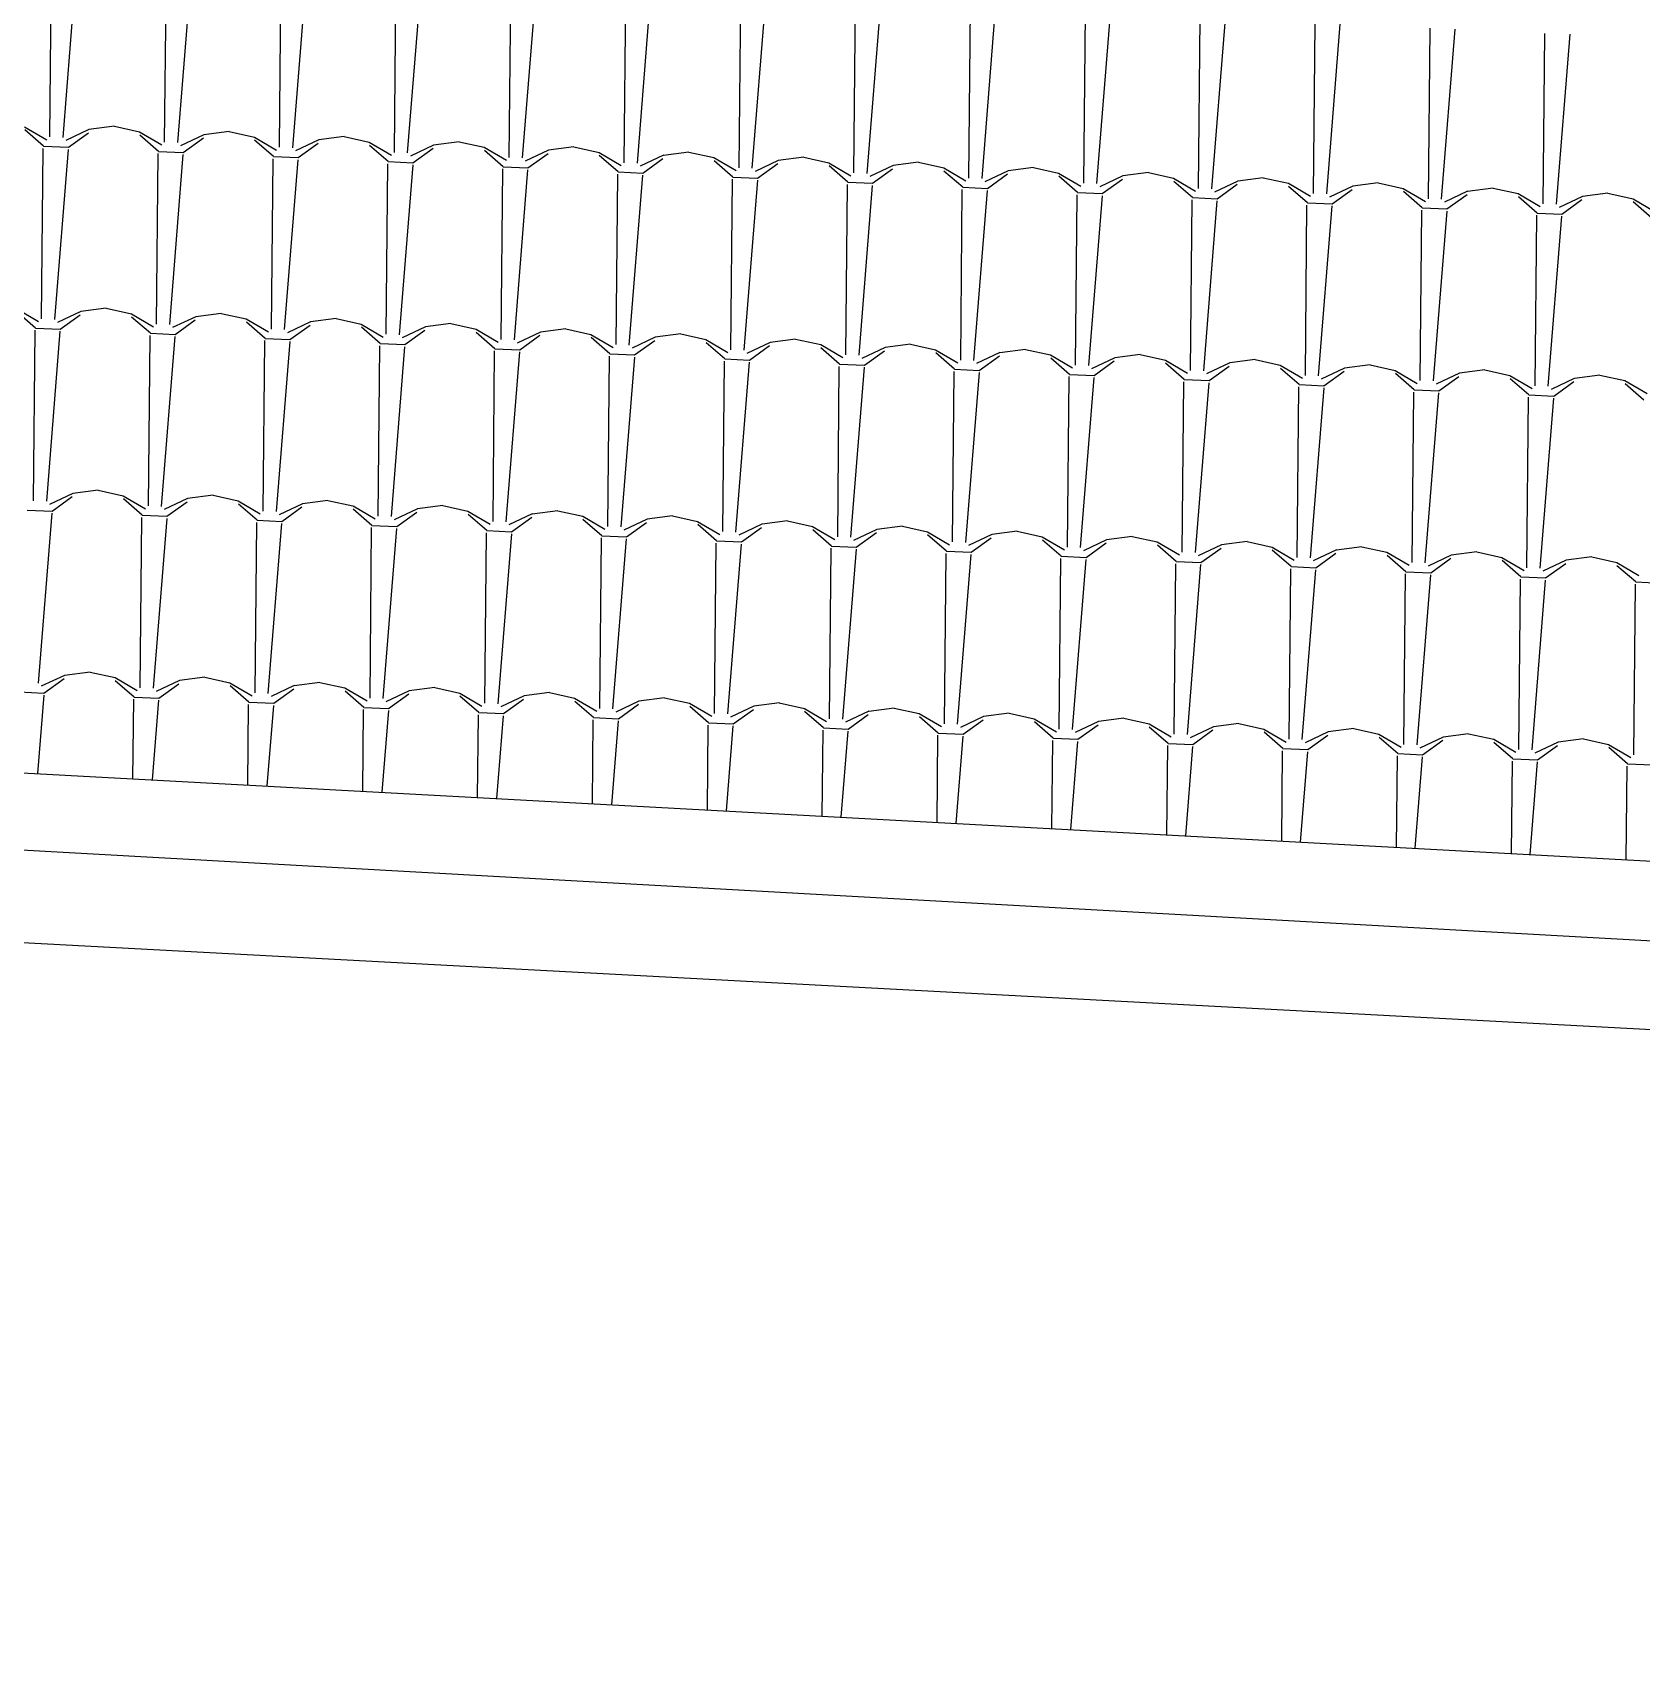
# Model space of a CAD drawing. Extents: x 1037 to 14540, y 1034 to 18285.
# Drawn here: x 7070.3 to 7406, y 1041.9 to 1384.2 of the extents above; entities that cross this region are included whole.
import ezdxf

# ---------------------------------------------------------------- set-up
doc = ezdxf.new("R2010")
doc.units = 0
doc.header["$LTSCALE"] = 100
doc.header["$MEASUREMENT"] = 0
doc.layers.get('0').update_dxf_attribs({"color": 240, "linetype": 'CONTINUOUS'})
doc.layers.add('proiezioni', color=252, linetype='CONTINUOUS')
doc.layers.add('retini copertura', color=32, linetype='CONTINUOUS')

# ---------------------------------------------------------------- blocks, each defined once
blk = doc.blocks.new('*X1853')
at = {"color": 0}
for p, q in [((17.3443, 13.6118), (17.3478, 13.9675)), ((17.372, 13.6109), (17.4003, 13.9655)), ((17.5841, 13.6011), (17.5875, 13.9568)), ((17.6117, 13.6001), (17.6401, 13.9547)), ((17.8239, 13.5903), (17.8273, 13.946)), ((17.8515, 13.5894), (17.8798, 13.944)), ((18.0636, 13.5796), (18.067, 13.9353)), ((18.0912, 13.5787), (18.1196, 13.9333)), ((18.3034, 13.5689), (18.3068, 13.9246)), ((18.331, 13.568), (18.3594, 13.9226)), ((18.5431, 13.5581), (18.5466, 13.9138)), ((18.5708, 13.5572), (18.5991, 13.9118)), ((18.7829, 13.5474), (18.7863, 13.9031)), ((18.8105, 13.5465), (18.8389, 13.9011)), ((19.0226, 13.5367), (19.0261, 13.8924)), ((19.0503, 13.5358), (19.0786, 13.8904)), ((19.2624, 13.5259), (19.2658, 13.8816)), ((19.29, 13.5251), (19.3184, 13.8797)), ((19.5022, 13.5152), (19.5056, 13.8709)), ((19.5298, 13.5144), (19.5581, 13.869)), ((19.7419, 13.5045), (19.7453, 13.8602)), ((19.7695, 13.5036), (19.7979, 13.8582)), ((19.9817, 13.4937), (19.9851, 13.8494)), ((20.0093, 13.4929), (20.0377, 13.8475)), ((20.2214, 13.483), (20.2249, 13.8387)), ((20.2491, 13.4822), (20.2774, 13.8368)), ((20.4612, 13.4723), (20.4646, 13.828)), ((20.4888, 13.4715), (20.5172, 13.8261)), ((17.2919, 13.6331), (17.3382, 13.606)), ((17.3315, 13.5926), (17.2924, 13.6265)), ((17.4261, 13.6271), (17.3776, 13.6042)), ((17.4794, 13.634), (17.4262, 13.6271)), ((17.4793, 13.634), (17.5317, 13.6224)), ((17.3315, 13.5926), (17.3832, 13.5903)), ((17.3832, 13.5903), (17.4251, 13.6205)), ((17.5317, 13.6224), (17.578, 13.5953)), ((17.5712, 13.5818), (17.5322, 13.6157)), ((17.6659, 13.6164), (17.6174, 13.5935)), ((17.6229, 13.5795), (17.6649, 13.6098)), ((17.7191, 13.6233), (17.6659, 13.6163)), ((17.7191, 13.6233), (17.7715, 13.6116)), ((17.7715, 13.6117), (17.8177, 13.5845)), ((17.811, 13.5711), (17.7719, 13.605)), ((17.9057, 13.6057), (17.8572, 13.5828)), ((17.8627, 13.5688), (17.9046, 13.5991)), ((17.9589, 13.6125), (17.9057, 13.6056)), ((17.9589, 13.6126), (18.0112, 13.6009)), ((18.0112, 13.6009), (18.0575, 13.5738)), ((18.0508, 13.5604), (18.0117, 13.5943)), ((18.1454, 13.5949), (18.0969, 13.572)), ((18.1986, 13.6018), (18.1454, 13.5949)), ((18.1986, 13.6018), (18.251, 13.5902)), ((18.4384, 13.5911), (18.3852, 13.5842)), ((18.4384, 13.5911), (18.4907, 13.5795)), ((17.3274, 13.2322), (17.3308, 13.5879)), ((17.355, 13.2312), (17.3833, 13.5858)), ((17.5671, 13.2214), (17.5705, 13.5772)), ((17.5712, 13.5818), (17.6229, 13.5795)), ((17.5947, 13.2205), (17.6231, 13.5751)), ((17.8069, 13.2107), (17.8103, 13.5664)), ((17.811, 13.5711), (17.8627, 13.5688)), ((17.8345, 13.2098), (17.8628, 13.5644)), ((18.0508, 13.5604), (18.1024, 13.5581)), ((18.1024, 13.5581), (18.1444, 13.5883)), ((18.251, 13.5902), (18.2973, 13.5631)), ((18.2905, 13.5497), (18.2515, 13.5835)), ((18.3852, 13.5842), (18.3367, 13.5613)), ((18.3422, 13.5473), (18.3842, 13.5776)), ((18.4907, 13.5795), (18.537, 13.5524)), ((18.5303, 13.5389), (18.4912, 13.5728)), ((18.6249, 13.5735), (18.5764, 13.5506)), ((18.582, 13.5366), (18.6239, 13.5669)), ((18.6782, 13.5804), (18.625, 13.5734)), ((18.6781, 13.5804), (18.7305, 13.5687)), ((18.7305, 13.5688), (18.7768, 13.5416)), ((18.7701, 13.5282), (18.731, 13.5621)), ((18.8647, 13.5627), (18.8162, 13.5399)), ((18.8217, 13.5259), (18.8637, 13.5561)), ((18.9179, 13.5696), (18.8647, 13.5627)), ((18.9179, 13.5696), (18.9703, 13.558)), ((18.9703, 13.558), (19.0165, 13.5309)), ((19.1577, 13.5589), (19.1045, 13.552)), ((19.1577, 13.5589), (19.21, 13.5473)), ((18.0466, 13.2), (18.0501, 13.5557)), ((18.0743, 13.1991), (18.1026, 13.5537)), ((18.2864, 13.1892), (18.2898, 13.545)), ((18.2905, 13.5497), (18.3422, 13.5474)), ((18.314, 13.1884), (18.3424, 13.543)), ((18.5261, 13.1785), (18.5296, 13.5342)), ((18.5303, 13.5389), (18.582, 13.5366)), ((18.5538, 13.1776), (18.5821, 13.5322)), ((18.7659, 13.1678), (18.7693, 13.5235)), ((18.77, 13.5282), (18.8217, 13.5259)), ((19.0098, 13.5175), (18.9707, 13.5514)), ((19.1045, 13.552), (19.056, 13.5291)), ((19.0615, 13.5152), (19.1034, 13.5454)), ((19.21, 13.5473), (19.2563, 13.5202)), ((19.2496, 13.5068), (19.2105, 13.5406)), ((19.3442, 13.5413), (19.2957, 13.5184)), ((19.3012, 13.5044), (19.3432, 13.5347)), ((19.3974, 13.5482), (19.3442, 13.5412)), ((19.3974, 13.5482), (19.4498, 13.5365)), ((19.4498, 13.5366), (19.4961, 13.5094)), ((19.4893, 13.496), (19.4503, 13.5299)), ((19.584, 13.5306), (19.5355, 13.5077)), ((19.541, 13.4937), (19.583, 13.524)), ((19.6372, 13.5374), (19.584, 13.5305)), ((19.6372, 13.5375), (19.6895, 13.5258)), ((19.6895, 13.5258), (19.7358, 13.4987)), ((19.877, 13.5267), (19.8238, 13.5198)), ((19.8769, 13.5267), (19.9293, 13.5151)), ((18.7935, 13.1669), (18.8219, 13.5215)), ((19.0057, 13.157), (19.0091, 13.5128)), ((19.0098, 13.5175), (19.0615, 13.5152)), ((19.0333, 13.1562), (19.0616, 13.5108)), ((19.2454, 13.1463), (19.2488, 13.502)), ((19.2496, 13.5068), (19.3012, 13.5044)), ((19.273, 13.1455), (19.3014, 13.5001)), ((19.4852, 13.1356), (19.4886, 13.4913)), ((19.4893, 13.496), (19.541, 13.4937)), ((19.5128, 13.1347), (19.5412, 13.4893)), ((19.7291, 13.4853), (19.69, 13.5192)), ((19.8237, 13.5198), (19.7752, 13.4969)), ((19.7808, 13.483), (19.8227, 13.5132)), ((19.9293, 13.5151), (19.9756, 13.488)), ((19.9689, 13.4746), (19.9298, 13.5085)), ((20.0635, 13.5091), (20.015, 13.4862)), ((20.0205, 13.4722), (20.0625, 13.5025)), ((20.1167, 13.516), (20.0635, 13.5091)), ((20.1167, 13.516), (20.1691, 13.5044)), ((20.1691, 13.5044), (20.2153, 13.4773)), ((20.2086, 13.4638), (20.1695, 13.4977)), ((20.3033, 13.4984), (20.2548, 13.4755)), ((20.2603, 13.4615), (20.3022, 13.4918)), ((20.3565, 13.5053), (20.3033, 13.4983)), ((20.3565, 13.5053), (20.4088, 13.4936)), ((20.4088, 13.4937), (20.4551, 13.4665)), ((20.543, 13.4877), (20.4945, 13.4648)), ((20.5962, 13.4945), (20.543, 13.4876)), ((20.5962, 13.4946), (20.6486, 13.4829)), ((19.7249, 13.1248), (19.7284, 13.4806)), ((19.7291, 13.4853), (19.7808, 13.483)), ((19.7526, 13.124), (19.7809, 13.4786)), ((19.9647, 13.1141), (19.9681, 13.4698)), ((19.9689, 13.4746), (20.0205, 13.4723)), ((19.9923, 13.1133), (20.0207, 13.4679)), ((20.2044, 13.1034), (20.2079, 13.4591)), ((20.2086, 13.4638), (20.2603, 13.4615)), ((20.2321, 13.1026), (20.2604, 13.4572)), ((20.4484, 13.4531), (20.4093, 13.487)), ((20.5001, 13.4508), (20.542, 13.4811)), ((20.6486, 13.4829), (20.6949, 13.4558)), ((20.6881, 13.4424), (20.6491, 13.4763)), ((20.4442, 13.0926), (20.4476, 13.4484)), ((20.4484, 13.4531), (20.5, 13.4508)), ((20.4718, 13.0919), (20.5002, 13.4465)), ((17.275, 13.2535), (17.3212, 13.2264)), ((17.4624, 13.2544), (17.4092, 13.2474)), ((17.4624, 13.2544), (17.5147, 13.2427)), ((17.3145, 13.213), (17.2754, 13.2468)), ((17.4092, 13.2475), (17.3607, 13.2246)), ((17.3662, 13.2106), (17.4081, 13.2409)), ((17.5147, 13.2428), (17.561, 13.2156)), ((17.5543, 13.2022), (17.5152, 13.2361)), ((17.6489, 13.2368), (17.6004, 13.2139)), ((17.6059, 13.1999), (17.6479, 13.2302)), ((17.7021, 13.2436), (17.6489, 13.2367)), ((17.7021, 13.2437), (17.7545, 13.232)), ((17.7545, 13.232), (17.8007, 13.2049)), ((17.794, 13.1915), (17.7549, 13.2254)), ((17.8887, 13.226), (17.8402, 13.2031)), ((17.8457, 13.1892), (17.8876, 13.2194)), ((17.9419, 13.2329), (17.8887, 13.226)), ((17.9419, 13.2329), (17.9942, 13.2213)), ((17.9942, 13.2213), (18.0405, 13.1942)), ((18.0338, 13.1808), (17.9947, 13.2147)), ((18.1284, 13.2153), (18.0799, 13.1924)), ((18.1816, 13.2222), (18.1285, 13.2153)), ((18.1816, 13.2222), (18.234, 13.2106)), ((17.3104, 12.8526), (17.3138, 13.2083)), ((17.3145, 13.213), (17.3662, 13.2106)), ((17.338, 12.8516), (17.3663, 13.2062)), ((17.5501, 12.8418), (17.5536, 13.1975)), ((17.5543, 13.2022), (17.6059, 13.1999)), ((17.5778, 12.8409), (17.6061, 13.1955)), ((17.7899, 12.8311), (17.7933, 13.1868)), ((17.794, 13.1915), (17.8457, 13.1892)), ((17.8175, 12.8302), (17.8459, 13.1848)), ((18.0338, 13.1808), (18.0855, 13.1785)), ((18.0855, 13.1784), (18.1274, 13.2087)), ((18.234, 13.2106), (18.2803, 13.1835)), ((18.2735, 13.17), (18.2345, 13.2039)), ((18.3682, 13.2046), (18.3197, 13.1817)), ((18.3252, 13.1677), (18.3672, 13.198)), ((18.4214, 13.2115), (18.3682, 13.2045)), ((18.4214, 13.2115), (18.4738, 13.1998)), ((18.4738, 13.1999), (18.52, 13.1727)), ((18.5133, 13.1593), (18.4742, 13.1932)), ((18.608, 13.1939), (18.5595, 13.171)), ((18.565, 13.157), (18.6069, 13.1873)), ((18.6612, 13.2007), (18.608, 13.1938)), ((18.6612, 13.2007), (18.7135, 13.1891)), ((18.7135, 13.1891), (18.7598, 13.162)), ((18.7531, 13.1486), (18.714, 13.1825)), ((18.8477, 13.1831), (18.7992, 13.1602)), ((18.9009, 13.19), (18.8477, 13.1831)), ((18.9009, 13.19), (18.9533, 13.1784)), ((18.0296, 12.8204), (18.0331, 13.1761)), ((18.0573, 12.8195), (18.0856, 13.1741)), ((18.2694, 12.8096), (18.2728, 13.1653)), ((18.2735, 13.17), (18.3252, 13.1677)), ((18.297, 12.8087), (18.3254, 13.1633)), ((18.5092, 12.7989), (18.5126, 13.1546)), ((18.5133, 13.1593), (18.565, 13.157)), ((18.5368, 12.798), (18.5651, 13.1526)), ((18.7531, 13.1486), (18.8047, 13.1463)), ((18.8047, 13.1463), (18.8467, 13.1765)), ((18.9533, 13.1784), (18.9995, 13.1513)), ((18.9928, 13.1379), (18.9537, 13.1717)), ((19.0875, 13.1724), (19.039, 13.1495)), ((19.0445, 13.1355), (19.0864, 13.1658)), ((19.1407, 13.1793), (19.0875, 13.1724)), ((19.1407, 13.1793), (19.193, 13.1676)), ((19.193, 13.1677), (19.2393, 13.1406)), ((19.2326, 13.1271), (19.1935, 13.161)), ((19.3272, 13.1617), (19.2787, 13.1388)), ((19.2843, 13.1248), (19.3262, 13.1551)), ((19.3804, 13.1685), (19.3273, 13.1616)), ((19.3804, 13.1686), (19.4328, 13.1569)), ((19.4328, 13.157), (19.4791, 13.1298)), ((19.4723, 13.1164), (19.4333, 13.1503)), ((19.567, 13.1509), (19.5185, 13.1281)), ((19.6202, 13.1578), (19.567, 13.1509)), ((19.6202, 13.1578), (19.6726, 13.1462)), ((19.6726, 13.1462), (19.7188, 13.1191)), ((19.86, 13.1471), (19.8068, 13.1402)), ((19.86, 13.1471), (19.9123, 13.1355)), ((18.7489, 12.7882), (18.7523, 13.1439)), ((18.7765, 12.7873), (18.8049, 13.1419)), ((18.9887, 12.7774), (18.9921, 13.1331)), ((18.9928, 13.1379), (19.0445, 13.1355)), ((19.0163, 12.7766), (19.0447, 13.1312)), ((19.2284, 12.7667), (19.2319, 13.1224)), ((19.2326, 13.1271), (19.2843, 13.1248)), ((19.2561, 12.7658), (19.2844, 13.1204)), ((19.4682, 12.756), (19.4716, 13.1117)), ((19.4723, 13.1164), (19.524, 13.1141)), ((19.524, 13.1141), (19.566, 13.1443)), ((19.7121, 13.1057), (19.673, 13.1396)), ((19.8068, 13.1402), (19.7583, 13.1173)), ((19.7638, 13.1034), (19.8057, 13.1336)), ((19.9123, 13.1355), (19.9586, 13.1084)), ((19.9519, 13.095), (19.9128, 13.1288)), ((20.0465, 13.1295), (19.998, 13.1066)), ((20.0035, 13.0926), (20.0455, 13.1229)), ((20.0997, 13.1364), (20.0465, 13.1294)), ((20.0997, 13.1364), (20.1521, 13.1247)), ((20.1521, 13.1248), (20.1983, 13.0976)), ((20.1916, 13.0842), (20.1526, 13.1181)), ((20.2863, 13.1188), (20.2378, 13.0959)), ((20.2433, 13.0819), (20.2853, 13.1122)), ((20.3395, 13.1256), (20.2863, 13.1187)), ((20.3395, 13.1257), (20.3918, 13.114)), ((20.3918, 13.114), (20.4381, 13.0869)), ((20.5792, 13.1149), (20.5261, 13.108)), ((20.5792, 13.1149), (20.6316, 13.1033)), ((19.4958, 12.7551), (19.5242, 13.1097)), ((19.7079, 12.7452), (19.7114, 13.1009)), ((19.7121, 13.1057), (19.7638, 13.1034)), ((19.7356, 12.7444), (19.7639, 13.099)), ((19.9477, 12.7345), (19.9511, 13.0902)), ((19.9519, 13.095), (20.0035, 13.0926)), ((19.9753, 12.7337), (20.0037, 13.0883)), ((20.1875, 12.7238), (20.1909, 13.0795)), ((20.1916, 13.0842), (20.2433, 13.0819)), ((20.2151, 12.723), (20.2434, 13.0776)), ((20.4314, 13.0735), (20.3923, 13.1074)), ((20.526, 13.108), (20.4775, 13.0851)), ((20.4831, 13.0712), (20.525, 13.1014)), ((20.6316, 13.1033), (20.6779, 13.0762)), ((20.6711, 13.0628), (20.6321, 13.0967)), ((20.4272, 12.713), (20.4306, 13.0687)), ((20.4314, 13.0735), (20.4831, 13.0712)), ((20.4549, 12.7122), (20.4832, 13.0668)), ((17.4454, 12.8747), (17.3922, 12.8678)), ((17.4454, 12.8748), (17.4977, 12.8631)), ((17.3922, 12.8679), (17.3437, 12.845)), ((17.3492, 12.831), (17.3911, 12.8613)), ((17.4977, 12.8632), (17.544, 12.836)), ((17.5373, 12.8226), (17.4982, 12.8565)), ((17.6319, 12.8571), (17.5834, 12.8343)), ((17.589, 12.8203), (17.6309, 12.8505)), ((17.6851, 12.864), (17.632, 12.8571)), ((17.6851, 12.864), (17.7375, 12.8524)), ((17.7375, 12.8524), (17.7838, 12.8253)), ((17.777, 12.8119), (17.738, 12.8458)), ((17.8717, 12.8464), (17.8232, 12.8235)), ((17.8287, 12.8096), (17.8707, 12.8398)), ((17.9249, 12.8533), (17.8717, 12.8464)), ((17.9249, 12.8533), (17.9772, 12.8417)), ((17.9773, 12.8417), (18.0235, 12.8146)), ((18.1647, 12.8426), (18.1115, 12.8356)), ((18.1647, 12.8426), (18.217, 12.8309)), ((17.2975, 12.8333), (17.3492, 12.831)), ((17.321, 12.472), (17.3494, 12.8266)), ((17.5331, 12.4622), (17.5366, 12.8179)), ((17.5373, 12.8226), (17.5889, 12.8203)), ((17.5608, 12.4613), (17.5891, 12.8159)), ((17.7729, 12.4515), (17.7763, 12.8072)), ((17.777, 12.8119), (17.8287, 12.8096)), ((17.8005, 12.4506), (17.8289, 12.8052)), ((18.0168, 12.8011), (17.9777, 12.835)), ((18.1115, 12.8357), (18.0629, 12.8128)), ((18.0685, 12.7988), (18.1104, 12.8291)), ((18.217, 12.831), (18.2633, 12.8038)), ((18.2566, 12.7904), (18.2175, 12.8243)), ((18.3512, 12.825), (18.3027, 12.8021)), ((18.3082, 12.7881), (18.3502, 12.8184)), ((18.4044, 12.8318), (18.3512, 12.8249)), ((18.4044, 12.8319), (18.4568, 12.8202)), ((18.4568, 12.8202), (18.503, 12.7931)), ((18.4963, 12.7797), (18.4572, 12.8136)), ((18.591, 12.8142), (18.5425, 12.7913)), ((18.548, 12.7774), (18.5899, 12.8076)), ((18.6442, 12.8211), (18.591, 12.8142)), ((18.6442, 12.8211), (18.6965, 12.8095)), ((18.6965, 12.8095), (18.7428, 12.7824)), ((18.8307, 12.8035), (18.7822, 12.7806)), ((18.8839, 12.8104), (18.8308, 12.8035)), ((18.8839, 12.8104), (18.9363, 12.7988)), ((18.0127, 12.4407), (18.0161, 12.7965)), ((18.0168, 12.8011), (18.0685, 12.7988)), ((18.0403, 12.4398), (18.0686, 12.7944)), ((18.2524, 12.43), (18.2558, 12.7857)), ((18.2566, 12.7904), (18.3082, 12.7881)), ((18.28, 12.4291), (18.3084, 12.7837)), ((18.4922, 12.4193), (18.4956, 12.775)), ((18.4963, 12.7797), (18.548, 12.7774)), ((18.5198, 12.4184), (18.5482, 12.773)), ((18.7361, 12.769), (18.697, 12.8029)), ((18.7361, 12.769), (18.7877, 12.7667)), ((18.7878, 12.7666), (18.8297, 12.7969)), ((18.9363, 12.7988), (18.9826, 12.7717)), ((18.9758, 12.7582), (18.9368, 12.7921)), ((19.0705, 12.7928), (19.022, 12.7699)), ((19.0275, 12.7559), (19.0695, 12.7862)), ((19.1237, 12.7997), (19.0705, 12.7927)), ((19.1237, 12.7997), (19.176, 12.788)), ((19.1761, 12.7881), (19.2223, 12.7609)), ((19.2156, 12.7475), (19.1765, 12.7814)), ((19.3103, 12.7821), (19.2617, 12.7592)), ((19.2673, 12.7452), (19.3092, 12.7754)), ((19.3635, 12.7889), (19.3103, 12.782)), ((19.3635, 12.7889), (19.4158, 12.7773)), ((19.4158, 12.7773), (19.4621, 12.7502)), ((19.4554, 12.7368), (19.4163, 12.7707)), ((19.55, 12.7713), (19.5015, 12.7484)), ((19.6032, 12.7782), (19.55, 12.7713)), ((19.6032, 12.7782), (19.6556, 12.7666)), ((18.7319, 12.4085), (18.7354, 12.7643)), ((18.7596, 12.4077), (18.7879, 12.7623)), ((18.9717, 12.3978), (18.9751, 12.7535)), ((18.9758, 12.7582), (19.0275, 12.7559)), ((18.9993, 12.3969), (19.0277, 12.7515)), ((19.2114, 12.3871), (19.2149, 12.7428)), ((19.2156, 12.7475), (19.2673, 12.7452)), ((19.2391, 12.3862), (19.2674, 12.7408)), ((19.4554, 12.7368), (19.507, 12.7345)), ((19.507, 12.7345), (19.549, 12.7647)), ((19.6556, 12.7666), (19.7018, 12.7395)), ((19.6951, 12.7261), (19.656, 12.7599)), ((19.7898, 12.7606), (19.7413, 12.7377)), ((19.7468, 12.7237), (19.7887, 12.754)), ((19.843, 12.7675), (19.7898, 12.7605)), ((19.843, 12.7675), (19.8953, 12.7558)), ((19.8953, 12.7559), (19.9416, 12.7288)), ((19.9349, 12.7153), (19.8958, 12.7492)), ((20.0295, 12.7499), (19.981, 12.727)), ((19.9866, 12.713), (20.0285, 12.7433)), ((20.0827, 12.7567), (20.0296, 12.7498)), ((20.0827, 12.7568), (20.1351, 12.7451)), ((20.1351, 12.7452), (20.1814, 12.718)), ((20.1746, 12.7046), (20.1356, 12.7385)), ((20.2693, 12.7391), (20.2208, 12.7163)), ((20.3225, 12.746), (20.2693, 12.7391)), ((20.3225, 12.746), (20.3748, 12.7344)), ((20.3749, 12.7344), (20.4211, 12.7073)), ((20.5623, 12.7353), (20.5091, 12.7284)), ((20.5623, 12.7353), (20.6146, 12.7237)), ((19.4512, 12.3763), (19.4546, 12.7321)), ((19.4788, 12.3755), (19.5072, 12.7301)), ((19.691, 12.3656), (19.6944, 12.7213)), ((19.6951, 12.7261), (19.7468, 12.7237)), ((19.7186, 12.3648), (19.7469, 12.7194)), ((19.9307, 12.3549), (19.9341, 12.7106)), ((19.9349, 12.7153), (19.9865, 12.713)), ((19.9583, 12.3541), (19.9867, 12.7087)), ((20.1746, 12.7046), (20.2263, 12.7023)), ((20.2263, 12.7023), (20.2683, 12.7325)), ((20.4144, 12.6939), (20.3753, 12.7278)), ((20.5091, 12.7284), (20.4605, 12.7055)), ((20.4661, 12.6916), (20.508, 12.7218)), ((20.6146, 12.7237), (20.6609, 12.6966)), ((20.6542, 12.6832), (20.6151, 12.717)), ((20.1705, 12.3441), (20.1739, 12.6999)), ((20.1981, 12.3433), (20.2265, 12.6979)), ((20.4102, 12.3334), (20.4137, 12.6891)), ((20.4144, 12.6939), (20.4661, 12.6916)), ((20.4379, 12.3326), (20.4662, 12.6872)), ((20.65, 12.3227), (20.6534, 12.6784)), ((20.6542, 12.6831), (20.7058, 12.6808)), ((17.4284, 12.4951), (17.3752, 12.4882)), ((17.4284, 12.4951), (17.4807, 12.4835)), ((17.3752, 12.4883), (17.3267, 12.4654)), ((17.3322, 12.4514), (17.3742, 12.4816)), ((17.4808, 12.4835), (17.527, 12.4564)), ((17.5203, 12.443), (17.4812, 12.4769)), ((17.615, 12.4775), (17.5664, 12.4546)), ((17.572, 12.4407), (17.6139, 12.4709)), ((17.6682, 12.4844), (17.615, 12.4775)), ((17.6681, 12.4844), (17.7205, 12.4728)), ((17.7205, 12.4728), (17.7668, 12.4457)), ((17.7601, 12.4323), (17.721, 12.4661)), ((17.8547, 12.4668), (17.8062, 12.4439)), ((17.9079, 12.4737), (17.8547, 12.4667)), ((17.9079, 12.4737), (17.9603, 12.462)), ((17.9603, 12.4621), (18.0065, 12.4349)), ((18.1477, 12.4629), (18.0945, 12.456)), ((18.1477, 12.463), (18.2, 12.4513)), ((17.2805, 12.4537), (17.3322, 12.4514)), ((17.3193, 12.2834), (17.3324, 12.447)), ((17.518, 12.2726), (17.5196, 12.4383)), ((17.5203, 12.443), (17.572, 12.4407)), ((17.5589, 12.2704), (17.5721, 12.4363)), ((17.7577, 12.2596), (17.7593, 12.4276)), ((17.7601, 12.4323), (17.8117, 12.4299)), ((17.8117, 12.4299), (17.8537, 12.4602)), ((17.9998, 12.4215), (17.9607, 12.4554)), ((18.0945, 12.4561), (18.046, 12.4332)), ((18.0515, 12.4192), (18.0934, 12.4495)), ((18.2, 12.4514), (18.2463, 12.4242)), ((18.2396, 12.4108), (18.2005, 12.4447)), ((18.3342, 12.4453), (18.2857, 12.4225)), ((18.2913, 12.4085), (18.3332, 12.4387)), ((18.3874, 12.4522), (18.3343, 12.4453)), ((18.3874, 12.4522), (18.4398, 12.4406)), ((18.4398, 12.4406), (18.4861, 12.4135)), ((18.4793, 12.4001), (18.4403, 12.434)), ((18.574, 12.4346), (18.5255, 12.4117)), ((18.531, 12.3978), (18.573, 12.428)), ((18.6272, 12.4415), (18.574, 12.4346)), ((18.6272, 12.4415), (18.6795, 12.4299)), ((18.6796, 12.4299), (18.7258, 12.4028)), ((18.867, 12.4308), (18.8138, 12.4238)), ((18.8669, 12.4308), (18.9193, 12.4191)), ((17.7984, 12.2574), (17.8119, 12.4255)), ((17.9975, 12.2466), (17.9991, 12.4168)), ((17.9998, 12.4215), (18.0515, 12.4192)), ((18.038, 12.2444), (18.0517, 12.4148)), ((18.2372, 12.2335), (18.2389, 12.4061)), ((18.2396, 12.4108), (18.2912, 12.4085)), ((18.2776, 12.2314), (18.2914, 12.4041)), ((18.4769, 12.2205), (18.4786, 12.3954)), ((18.4793, 12.4001), (18.531, 12.3978)), ((18.5172, 12.2183), (18.5312, 12.3934)), ((18.7191, 12.3893), (18.68, 12.4232)), ((18.8138, 12.4239), (18.7652, 12.401)), ((18.7708, 12.387), (18.8127, 12.4173)), ((18.9193, 12.4192), (18.9656, 12.392)), ((18.9589, 12.3786), (18.9198, 12.4125)), ((19.0535, 12.4132), (19.005, 12.3903)), ((19.0105, 12.3763), (19.0525, 12.4066)), ((19.1067, 12.42), (19.0535, 12.4131)), ((19.1067, 12.42), (19.1591, 12.4084)), ((19.1591, 12.4084), (19.2053, 12.3813)), ((19.1986, 12.3679), (19.1595, 12.4018)), ((19.2933, 12.4024), (19.2448, 12.3795)), ((19.2503, 12.3656), (19.2922, 12.3958)), ((19.3465, 12.4093), (19.2933, 12.4024)), ((19.3465, 12.4093), (19.3988, 12.3977)), ((19.3988, 12.3977), (19.4451, 12.3706)), ((19.5862, 12.3986), (19.5331, 12.3917)), ((19.5862, 12.3986), (19.6386, 12.3869)), ((18.7167, 12.2075), (18.7184, 12.3846)), ((18.7191, 12.3893), (18.7708, 12.387)), ((18.7567, 12.2053), (18.7709, 12.3826)), ((18.9564, 12.1945), (18.9581, 12.3739)), ((18.9589, 12.3786), (19.0105, 12.3763)), ((18.9963, 12.1923), (19.0107, 12.3719)), ((19.1961, 12.1815), (19.1979, 12.3632)), ((19.1986, 12.3679), (19.2503, 12.3656)), ((19.2359, 12.1793), (19.2504, 12.3612)), ((19.4384, 12.3572), (19.3993, 12.391)), ((19.533, 12.3917), (19.4845, 12.3688)), ((19.4901, 12.3548), (19.532, 12.3851)), ((19.6386, 12.387), (19.6849, 12.3599)), ((19.6781, 12.3464), (19.6391, 12.3803)), ((19.7728, 12.381), (19.7243, 12.3581)), ((19.7298, 12.3441), (19.7718, 12.3744)), ((19.826, 12.3878), (19.7728, 12.3809)), ((19.826, 12.3879), (19.8783, 12.3762)), ((19.8784, 12.3763), (19.9246, 12.3491)), ((19.9179, 12.3357), (19.8788, 12.3696)), ((20.0125, 12.3702), (19.964, 12.3474)), ((19.9696, 12.3334), (20.0115, 12.3636)), ((20.0658, 12.3771), (20.0126, 12.3702)), ((20.0657, 12.3771), (20.1181, 12.3655)), ((20.1181, 12.3655), (20.1644, 12.3384)), ((20.1577, 12.325), (20.1186, 12.3589)), ((20.2523, 12.3595), (20.2038, 12.3366)), ((20.3055, 12.3664), (20.2523, 12.3595)), ((20.3055, 12.3664), (20.3579, 12.3548)), ((19.4359, 12.1684), (19.4376, 12.3524)), ((19.4384, 12.3572), (19.49, 12.3549)), ((19.4755, 12.1663), (19.4902, 12.3505)), ((19.6756, 12.1554), (19.6774, 12.3417)), ((19.6781, 12.3464), (19.7298, 12.3441)), ((19.715, 12.1533), (19.73, 12.3398)), ((19.9153, 12.1424), (19.9172, 12.331)), ((19.9179, 12.3357), (19.9696, 12.3334)), ((19.9546, 12.1403), (19.9697, 12.329)), ((20.1577, 12.325), (20.2093, 12.3227)), ((20.2093, 12.3227), (20.2513, 12.3529)), ((20.3579, 12.3548), (20.4041, 12.3277)), ((20.3974, 12.3143), (20.3583, 12.3481)), ((20.4921, 12.3488), (20.4436, 12.3259)), ((20.4491, 12.3119), (20.491, 12.3422)), ((20.5453, 12.3557), (20.4921, 12.3487)), ((20.5453, 12.3557), (20.5976, 12.344)), ((20.5976, 12.3441), (20.6439, 12.3169)), ((20.6372, 12.3035), (20.5981, 12.3374)), ((20.1551, 12.1294), (20.1569, 12.3202)), ((20.1942, 12.1273), (20.2095, 12.3183)), ((20.3948, 12.1164), (20.3967, 12.3095)), ((20.3974, 12.3143), (20.4491, 12.3119)), ((20.4338, 12.1143), (20.4492, 12.3076)), ((20.6346, 12.1034), (20.6364, 12.2988)), ((20.6372, 12.3035), (20.6888, 12.3012))]:
    blk.add_line(p, q, dxfattribs=at)

msp = doc.modelspace()

# ---------------------------------------------------------------- linework, layer by layer
at = {"layer": 'proiezioni'}
for p, q in [((5921.26, 1292.09), (9882.84, 1076.95)), ((5901.39, 1278.68), (9897.54, 1056.13)), ((9929.07, 1041.89), (5880.03, 1257.57))]:
    msp.add_line(p, q, dxfattribs=at)

# ---------------------------------------------------------------- block references
at = {"layer": 'retini copertura', "xscale": 100, "yscale": 100, "zscale": 100}
msp.add_blockref('*X1853', (5339.41, 1.3), dxfattribs=at)

doc.saveas('drawing.dxf')
